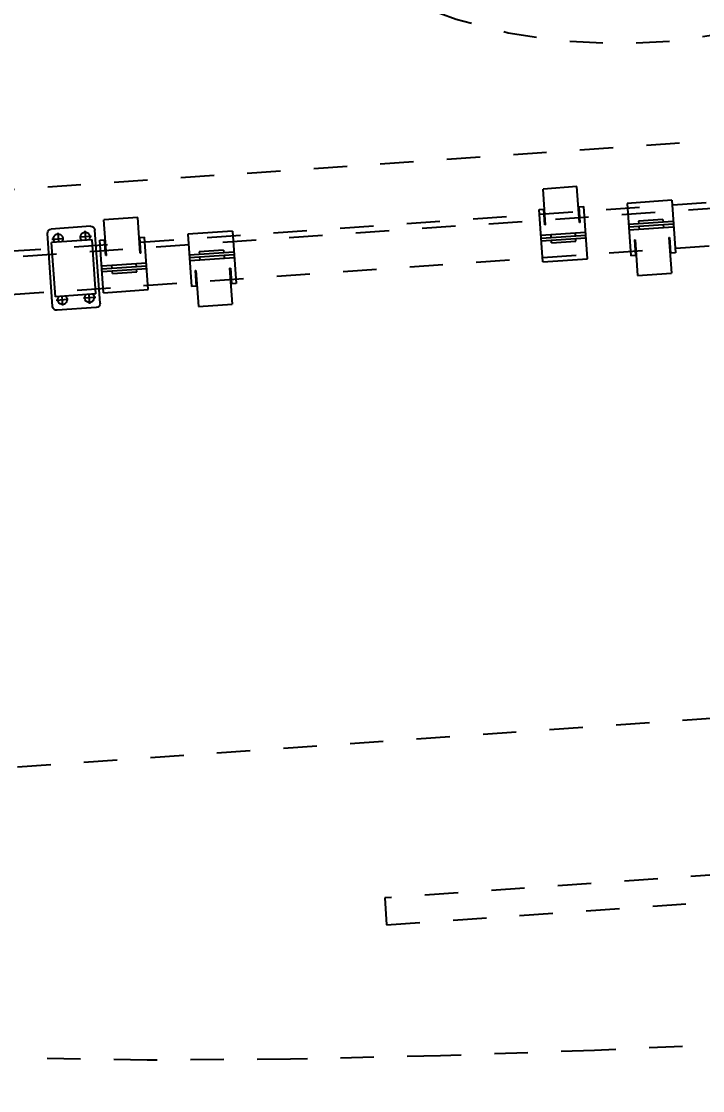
# Model space of a CAD drawing. Header units: millimetres. Extents: x -4 to 3776, y -4 to 4079.
# Drawn here: x 454.761 to 456.804, y 390.29 to 393.495 of the extents above; entities that cross this region are included whole.
import ezdxf
from ezdxf import colors
from ezdxf.entities.mleader import LeaderData, LeaderLine
from ezdxf.math import Vec2, Vec3

# ---------------------------------------------------------------- set-up
doc = ezdxf.new("R2010")
doc.units = ezdxf.units.MM
doc.linetypes.add('PHANTOM', pattern=[2.5, 1.25, -0.25, 0.25, -0.25, 0.25, -0.25])
doc.layers.add('03-input', color=3, linetype='Continuous')
doc.layers.add('BK_kedu', color=255, linetype='Continuous')
doc.styles.get("Standard").update_dxf_attribs({"font": 'arial.ttf'})

# ---------------------------------------------------------------- blocks, each defined once
blk = doc.blocks.new('pipe support-p')
at = {"layer": '03-input', "color": 0, "linetype": 'Continuous'}
for p, q in [((-30, 32), (-30, 3)), ((-27, 35), (27, 35)), ((-22.5, 32.17), (-22.5, 23.2)), ((-20, 32.5), (-20, 2.5)), ((-20, 32.5), (20, 32.5)), ((20, 32.5), (20, 2.5)), ((22.5, 32.17), (22.5, 23.2)), ((30, 32), (30, 3)), ((-26.85, 27.5), (-20, 27.5)), ((26.85, 27.5), (20, 27.5)), ((-22.5, 2.83), (-22.5, 11.8)), ((22.5, 2.83), (22.5, 11.8)), ((-27, 0), (27, 0)), ((-26.85, 7.5), (-20, 7.5)), ((-20, 2.5), (20, 2.5)), ((26.85, 7.5), (20, 7.5))]:
    blk.add_line(p, q, dxfattribs=at)
for centre, radius, start, end in [((-27, 32), 3, 90, 180), ((27, 32), 3, 0, 90), ((-22.5, 27.5), 3.5, 44.41531, 315.58469), ((22.5, 27.5), 3.5, 224.41531, 135.58469), ((-22.5, 7.5), 3.5, 44.41531, 315.58469), ((22.5, 7.5), 3.5, 224.41531, 135.58469), ((-27, 3), 3, 180, 270), ((27, 3), 3, 270, 0)]:
    blk.add_arc(centre, radius, start, end, dxfattribs=at)
blk = doc.blocks.new('A$C4EFE2257')
at = {"layer": '03-input', "color": 0, "linetype": 'Continuous'}
for p, q in [((4, 27.13), (4, 53.63)), ((29, 53.63), (4, 53.63)), ((29, 27.13), (29, 53.63)), ((0, 38.71), (4, 38.71)), ((0, 0), (0, 38.71)), ((3.5, 27.13), (3.5, 38.71)), ((29, 38.71), (33, 38.71)), ((29.5, 27.13), (29.5, 38.71)), ((33, 0), (33, 38.71)), ((4, 27.13), (3.5, 27.13)), ((29.5, 27.13), (29, 27.13)), ((33, 19.5), (0, 19.5)), ((0, 17.58), (33, 17.58)), ((7.5, 17.58), (7.5, 19.5)), ((25.5, 17.58), (25.5, 19.5)), ((0, 15.58), (33, 15.58)), ((7.5, 13.58), (7.5, 15.58)), ((7.5, 13.58), (25.5, 13.58)), ((25.5, 13.58), (25.5, 15.58)), ((0, 0), (33, 0))]:
    blk.add_line(p, q, dxfattribs=at)
blk = doc.blocks.new('A$C2694431E')
at = {"layer": '03-input', "color": 0, "linetype": 'PHANTOM'}
for p, q in [((802.88, 629.91), (2255.74, 629.91)), ((814.12, 625.49), (1814.12, 625.49)), ((802.88, 597.91), (2255.61, 597.91)), ((636.18, 250.49), (864.52, 250.49)), ((636.18, 250.49), (2091.79, 250.49))]:
    blk.add_line(p, q, dxfattribs=at)
blk.add_lwpolyline([(1794.12, 674.91), (834.12, 674.91, -0.414214), (824.12, 684.91), (824.12, 1614.91, -0.414214), (834.12, 1624.91), (1794.12, 1624.91, -0.414214), (1804.12, 1614.91), (1804.12, 684.91, -0.414214)], format="xyb", close=True, dxfattribs=at)
blk.add_lwpolyline([(2829.08, 0.44), (2690.25, 0.63), (2554.55, 0.82), (2425.35, 1.02), (2305.09, 1.21), (2192.77, 1.44), (2086.47, 1.74), (1984.3, 2.15), (1884.34, 2.72), (1784.7, 3.47), (1683.47, 4.46), (1578.75, 5.72), (1469.3, 7.33), (1356.52, 9.49), (1242.44, 12.42), (1129.13, 16.38), (1018.64, 21.58), (913.01, 28.27), (814.31, 36.68)], dxfattribs=at)
blk.add_lwpolyline([(1096.1, 115.31), (1396.1, 115.31), (1396.1, 135.27), (1096.1, 135.27)], close=True, dxfattribs=at)
blk.add_circle((1339.16, 1149.91), 400, dxfattribs=at)
for p, rotation in [((920.48, 594.55), 0.00229703630768892), ((1245.01, 594.55), 0.00229703630768892), ((1018.47, 633.26), 180.0022970363076), ((1342.99, 633.26), 180.0022970363076)]:
    blk.add_blockref('A$C4EFE2257', p, dxfattribs=dict(at, rotation=rotation))
at = {"layer": '03-input', "color": 0, "linetype": 'PHANTOM', "xscale": -1, "rotation": 270}
blk.add_blockref('pipe support-p', (882.35, 614.05), dxfattribs=at)
blk = doc.blocks.new('jiushengting-jiaban')
at = {"layer": '03-input', "color": 3, "linetype": 'Continuous', "xscale": 0.004069116755912711, "yscale": 0.004069116755912711, "zscale": 0.004069116755912711, "rotation": 4.000544981170568}
blk.add_blockref('A$C2694431E', (4926.6749, 3394.586), dxfattribs=at)

msp = doc.modelspace()

# ---------------------------------------------------------------- block references
at = {"color": 4, "lineweight": 25}
msp.add_blockref('jiushengting-jiaban', (-4475.2352, -3004.579), dxfattribs=at)

# ---------------------------------------------------------------- leaders
at = {"layer": 'BK_kedu'}
ml = msp.add_multileader_mtext('Standard', dxfattribs=at)
ml.set_content('', color=256)
ml.set_leader_properties()
ml.build(insert=Vec2(0, 0))
ml.multileader.update_dxf_attribs({"text_right_attachment_type": 6, "dogleg_length": 0.36, "arrow_head_size": 0.18})
ctx = ml.context
ctx.base_point, ctx.char_height, ctx.arrow_head_size, ctx.landing_gap_size, ctx.plane_origin = Vec3(3775.9986, 4079.3284), 0.18, 0.18, 0.09, Vec3(3774.6386, 4079.3284)
ctx.right_attachment = 6
notes = []
notes.append((ctx, [(0, (0, 0, 0), (0, 0), (1, 0), 1, [])]))
ctx.mtext.insert, ctx.mtext.flow_direction = Vec3(3776.0886, 4079.4184), 5
for ctx, leaders in notes:
    for number, flags, end, landing, length, lines in leaders:
        leader = LeaderData()
        leader.index, (leader.has_last_leader_line, leader.has_dogleg_vector, leader.attachment_direction) = number, flags
        leader.last_leader_point, leader.dogleg_vector, leader.dogleg_length = Vec3(end), Vec3(landing), length
        for number, points, colour, breaks in lines:
            line = LeaderLine()
            line.index, line.vertices, line.color, line.breaks = number, Vec3.list(points), colors.encode_raw_color(colour), breaks
            leader.lines.append(line)
        ctx.leaders.append(leader)

doc.saveas('drawing.dxf')
